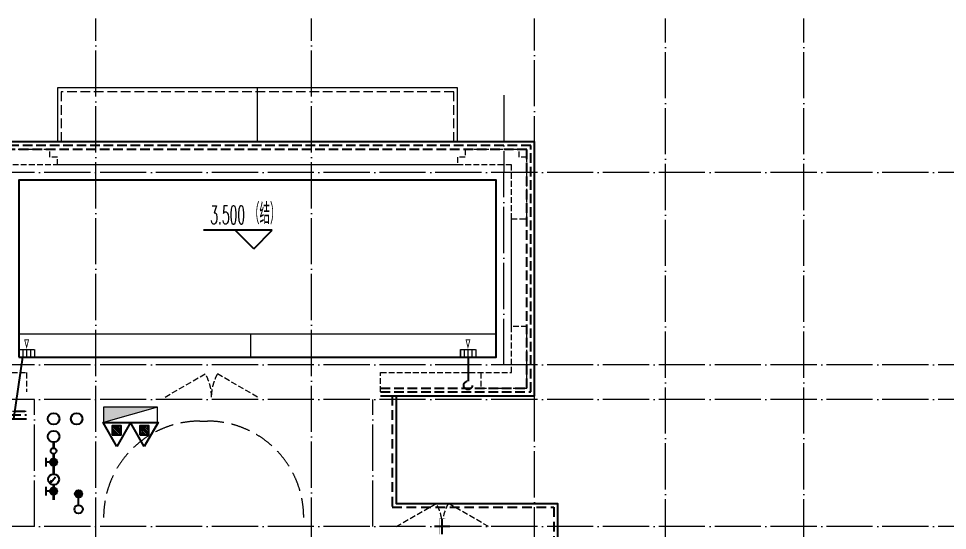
# Model space of a CAD drawing. Extents: x -518115 to 389031, y -231062 to 1628073.
# Drawn here: x 48412 to 60481, y 606299 to 612949 of the extents above; entities that cross this region are included whole.
import ezdxf

# ---------------------------------------------------------------- set-up
doc = ezdxf.new("R2010")
doc.units = 0
doc.header["$LTSCALE"] = 1000
doc.header["$MEASUREMENT"] = 0
for name, pattern in [('#P_--_20B1_001_t3$0$DASH', [0.35, 0.25, -0.1]), ('__DASH', [0.35, 0.25, -0.1]), ('DASH', [0.35, 0.25, -0.1]), ('DOTE', [2.42, 2, -0.2, 0.02, -0.2]), ('HIDDEN', [0.375, 0.25, -0.125])]:
    doc.linetypes.add(name, pattern=pattern)
for name, color, linetype in [('DIM_ELEV', 3, 'Continuous'), ('EQUIP_地漏', 7, 'Continuous'), ('EQUIP_消防', 7, 'Continuous'), ('ROOF', 183, 'Continuous'), ('VPIPE-凝结', 150, 'Continuous'), ('VPIPE-废水', 31, 'Continuous'), ('VPIPE-消防', 1, 'TG_X'), ('VPIPE-给水', 3, 'TG_J'), ('VPIPE-雨水', 4, 'DASH'), ('机电标识类', 1, 'Continuous'), ('污水', 3, 'Continuous'), ('看线', 251, 'Continuous'), ('给水', 4, 'Continuous')]:
    doc.layers.add(name, color=color, linetype=linetype)
for name, color, linetype, lineweight in [('DOTE', 19, 'DOTE', 9), ('EQUIP_消火栓', 242, 'Continuous', 18), ('STAIR', 2, 'Continuous', 18), ('WINDOW', 144, 'Continuous', 15), ('平面-分水线', 214, 'Continuous', 15), ('平面-排水沟', 86, 'Continuous', 15), ('平面-看线', 45, 'Continuous', 15), ('平面-空调室内机', 176, 'Continuous', 9), ('空调', 76, 'Continuous', 13)]:
    doc.layers.add(name, color=color, linetype=linetype, lineweight=lineweight)
doc.styles.add('_TCH_DIM', font='SIMPLEX.shx', dxfattribs={"width": 0.7, "bigfont": 'GBCBIG.shx'})
doc.styles.add('TG_LINETYPE', font='SIMPLEX', dxfattribs={"width": 0.8, "height": 3, "bigfont": 'HZTXT'})
doc.linetypes.add('TG_J', pattern='A,2,-0.22,["J",TG_LINETYPE,S=0.1,R=0,X=-0.18,Y=-0.15],0', length=2.22)
doc.linetypes.add('TG_X', pattern='A,4,-0.3,["X",TG_LINETYPE,S=0.1,R=0,X=-0.23,Y=-0.15],0', length=4.3)

# ---------------------------------------------------------------- blocks, each defined once
blk = doc.blocks.new('A$C2705576B')
at = {"layer": '给水'}
h = blk.add_hatch(color=256, dxfattribs=at)
edge = h.paths.add_edge_path()
edge.add_arc((417, -1741), 47.2, 0, 360)
h = blk.add_hatch(color=256, dxfattribs=at)
edge = h.paths.add_edge_path()
edge.add_arc((795, -1741), 47.2, 0, 360)
for p, q in [((363, -1645), (472, -1645)), ((417, -1741), (417, -1645)), ((740, -1645), (849, -1645)), ((795, -1741), (795, -1645)), ((601, -1768), (525, -1704)), ((525, -1704), (564, -1715))]:
    blk.add_line(p, q, dxfattribs=at)
at = {"layer": '给水', "const_width": 35.4}
for points in [[(499, -1741), (302, -1741)], [(903, -1741), (641, -1741)], [(1053, -1741), (978, -1741)]]:
    blk.add_lwpolyline(points, dxfattribs=at)
at = {"layer": '给水'}
for centre, radius in [((570, -1741), 70.8), ((417, -1741), 47.2), ((795, -1741), 47.2), ((941, -1741), 37.5)]:
    blk.add_circle(centre, radius, dxfattribs=at)
blk = doc.blocks.new('$TwtSys$00000141')
at = {"color": 1}
for p, q in [((-47, 4), (-5, 46)), ((-47, 4), (-5, 46)), ((-44, -18), (18, 44)), ((-44, -18), (18, 44)), ((-33, -33), (33, 33)), ((-33, -33), (33, 33)), ((-16, -44), (44, 16)), ((-16, -44), (44, 16)), ((6, -46), (46, -6)), ((6, -46), (46, -6))]:
    blk.add_line(p, q, dxfattribs=at)
blk.add_circle((0, 0), 47, dxfattribs=at)
blk.add_circle((0, 0), 47, dxfattribs=at)
blk = doc.blocks.new('dongkong')
blk.add_wipeout([(-603756, 210771), (-603756, 210571), (-603836, 210571), (-603836, 210771)])
at = {"layer": '机电标识类', "color": 250, "linetype": 'DASH', "ltscale": 400}
for p, q in [((-603796, 210771), (-603796, 210571)), ((-603896, 210671), (-603696, 210671))]:
    blk.add_line(p, q, dxfattribs=at)
at = {"layer": '空调', "color": 6, "linetype": 'DASH', "const_width": 2}
blk.add_lwpolyline([(-603756, 210771), (-603756, 210571), (-603836, 210571), (-603836, 210771)], close=True, dxfattribs=at)
blk = doc.blocks.new('$TwtSys$00000434')
for p, q in [((-0.5, 0.5), (-0.5, -0.5)), ((-0.5, -0.5), (0.5, 0.5)), ((0.5, 0.5), (-0.5, 0.5)), ((0.5, -0.5), (0.5, 0.5)), ((-0.5, -0.5), (0.5, -0.5))]:
    blk.add_line(p, q)
blk.add_solid([(0.5, -0.5), (0.5, 0.5), (-0.5, -0.5)])
blk = doc.blocks.new('$TwtSys$00000546')
h = blk.add_hatch()
h.set_pattern_fill('ANSI31', color=1, scale=200, style=0)
h.set_pattern_definition([(45, (-38543.802, -6670.83), (-17.67767, 17.67767), [])])
h.paths.add_polyline_path([(-65, 174), (65, 174), (65, 44), (-65, 44)])
at = {"color": 1}
for points in [[(0, 344), (-198, 0), (198, 0)], [(-65, 174), (65, 174), (65, 44), (-65, 44)]]:
    blk.add_lwpolyline(points, close=True, dxfattribs=at)
blk = doc.blocks.new('HFHFTHFD')
at = {"layer": 'DOTE', "linetype": 'DOTE', "ltscale": 0.3}
for p, q in [((456717, 603949), (456717, 612949)), ((459517, 603949), (459517, 612949)), ((462417, 604549), (462417, 612949)), ((464117, 601749), (464117, 612949)), ((465917, 601749), (465917, 612949)), ((472617, 610949), (418617, 610949)), ((462017, 608449), (462017, 610949)), ((472617, 608449), (418617, 608449)), ((472617, 607999), (418617, 607999)), ((455917, 606349), (455917, 607999)), ((460317, 606349), (460317, 607999)), ((472617, 606349), (418617, 606349))]:
    blk.add_line(p, q, dxfattribs=at)
blk = doc.blocks.new('DFSFSF')
at = {"layer": '平面-分水线'}
for p, q in [((697142, 775568), (697142, 775668)), ((697342, 775668), (697143, 775668)), ((697193, 775568), (697193, 775668)), ((697243, 775568), (697243, 775668)), ((697292, 775568), (697292, 775668)), ((697342, 775668), (697342, 775568)), ((697342, 775568), (697342, 775668)), ((697342, 775568), (697143, 775568))]:
    blk.add_line(p, q, dxfattribs=at)
blk = doc.blocks.new('DFGDGDGD')
at = {"layer": '平面-分水线', "const_width": 10}
blk.add_lwpolyline([(697268, 775441), (697243, 775541), (697218, 775441)], close=True, dxfattribs=at)
blk.add_blockref('DFSFSF', (0, 0))

msp = doc.modelspace()

# ---------------------------------------------------------------- linework, layer by layer
at = {"layer": 'DIM_ELEV'}
for p, q in [((51706.6, 610198.4), (50814.3, 610198.4)), ((51466.6, 609958.4), (51226.6, 610198.4)), ((51466.6, 609958.4), (51706.6, 610198.4))]:
    msp.add_line(p, q, dxfattribs=at)
at = {"layer": 'DOTE', "linetype": 'DOTE', "ltscale": 0.3}
msp.add_line((54716.6, 611954.2), (54716.6, 610948.8), dxfattribs=at)
at = {"layer": 'ROOF', "ltscale": 0.8}
msp.add_lwpolyline([(53116.6, 608048.8), (55116.6, 608048.8), (55116.6, 611348.8), (47916.6, 611348.8), (47916.6, 607748.8), (48516.6, 607748.8)], dxfattribs=at)
at = {"layer": 'ROOF', "linetype": '__DASH', "ltscale": 0.5}
for points in [[(53116.6, 608098.8), (55066.6, 608098.8), (55066.6, 611298.8), (47966.6, 611298.8), (47966.6, 607798.8), (48516.6, 607798.8)], [(53116.6, 608148.8), (55016.6, 608148.8), (55016.6, 611248.8), (48016.6, 611248.8), (48016.6, 607848.8), (48516.6, 607848.8)]]:
    msp.add_lwpolyline(points, dxfattribs=at)
at = {"layer": 'ROOF', "ltscale": 0.8}
msp.add_lwpolyline([(48416.6, 608548.8), (52916.6, 608548.8), (54616.6, 608548.8), (54616.6, 610848.8), (48416.6, 610848.8)], close=True, dxfattribs=at)
at = {"layer": 'STAIR', "color": 130}
msp.add_lwpolyline([(54116.3, 611348.8), (54116.6, 612048.8), (48916.5, 612048.8), (48916.3, 611348.8)], dxfattribs=at)
at = {"layer": 'STAIR', "color": 130, "linetype": '#P_--_20B1_001_t3$0$DASH', "ltscale": 0.5}
msp.add_lwpolyline([(54066.3, 611348.8), (54066.6, 611998.8), (48966.5, 611998.8), (48966.3, 611348.8)], dxfattribs=at)
at = {"layer": 'STAIR', "color": 251, "linetype": 'DASH'}
msp.add_lwpolyline([(49516.6, 606468.8, -0.4142136), (50766.6, 607718.8), (50866.6, 607718.8, -0.4142136), (52116.6, 606468.8)], format="xyb", dxfattribs=at)
at = {"layer": 'VPIPE-凝结'}
for p, q in [((48351.6, 607748.8), (48467, 608548.8)), ((54251.6, 608548.8), (54251.6, 608238.8)), ((49191.6, 606628.8), (49191.6, 606726.8))]:
    msp.add_line(p, q, dxfattribs=at)
at = {"layer": 'VPIPE-废水'}
msp.add_circle((49191.6, 606573.8), 55, dxfattribs=at)
at = {"layer": 'VPIPE-消防', "linetype": 'Continuous'}
msp.add_circle((49166.6, 607748.8), 75, dxfattribs=at)
at = {"layer": 'VPIPE-给水', "linetype": 'Continuous'}
for centre in [(48866.6, 607748.8), (48866.6, 607518.8)]:
    msp.add_circle(centre, 75, dxfattribs=at)
at = {"layer": 'VPIPE-雨水'}
msp.add_circle((54251.6, 608183.8), 55, dxfattribs=at)
at = {"layer": 'WINDOW', "color": 250, "linetype": 'DASH', "ltscale": 0.3}
for points in [[(50318.4, 608032.1), (50838, 608332.1, -0.1316523), (50918.4, 608032.1)], [(51516.6, 608032.1), (50997, 608332.1, 0.1316523), (50916.6, 608032.1)], [(53318.4, 606348.8), (53838, 606648.8, -0.1316523), (53918.4, 606348.8)], [(54516.6, 606348.8), (53997, 606648.8, 0.1316523), (53916.6, 606348.8)]]:
    msp.add_lwpolyline(points, format="xyb", dxfattribs=at)
at = {"layer": '平面-排水沟'}
for p, q in [((51516.3, 611348.8), (51516.3, 612048.8)), ((54616.6, 608848.8), (48416.6, 608848.8)), ((51426.1, 608848.8), (51426.1, 608548.8))]:
    msp.add_line(p, q, dxfattribs=at)
at = {"layer": '平面-看线', "linetype": 'DASH', "ltscale": 0.3}
for points in [[(53116.6, 608098.8), (53116.6, 608348.8), (54416.6, 608348.8), (54416.6, 608148.8), (55016.6, 608148.8), (55016.6, 608948.8), (54816.6, 608948.8), (54816.6, 610348.8), (55016.3, 610348.8), (55016.3, 611148.8), (54916.3, 611148.8), (54916.3, 611248.8), (54626.3, 611248.8), (54626.3, 611248.8), (54506.3, 611248.8), (54506.3, 611248.8), (54216.3, 611248.8), (54216.3, 611148.8), (54116.3, 611148.8), (54116.3, 611048.8), (48916.8, 611048.8), (48916.8, 611148.8), (48816.8, 611148.8), (48816.8, 611248.8), (48526.8, 611248.8), (48526.8, 611248.8), (48406.8, 611248.8)], [(53116.6, 608098.8), (53116.6, 608348.8), (54816.6, 608348.8), (54816.6, 611048.8), (48216.6, 611048.8), (48216.6, 608348.8), (48516.6, 608348.8), (48516.6, 608098.8)], [(48016.6, 607848.8), (48516.6, 607848.8)]]:
    msp.add_lwpolyline(points, dxfattribs=at)

# ---------------------------------------------------------------- block references
for p, rotation in [((745758.6, 1384216.6), 180.0000213279477), ((751494.1, 1384216.4), 180)]:
    msp.add_blockref('DFGDGDGD', p, dxfattribs=dict(rotation=rotation))
at = {"layer": 'EQUIP_地漏'}
msp.add_blockref('$TwtSys$00000141', (49191.6, 606773.8), dxfattribs=at)
at = {"layer": 'EQUIP_消火栓', "xscale": 700, "yscale": 200, "zscale": 700, "rotation": 180}
msp.add_blockref('$TwtSys$00000434', (49866.6, 607798.8), dxfattribs=at)
at = {"layer": 'EQUIP_消防', "xscale": -0.9, "yscale": 0.9, "zscale": 0.9, "rotation": 180}
for p in [(49688, 607698.8), (50045.1, 607698.8)]:
    msp.add_blockref('$TwtSys$00000546', p, dxfattribs=at)
at = {"layer": '污水', "rotation": 90.00000000010901}
msp.add_blockref('A$C2705576B', (47125.4, 606391), dxfattribs=at)

# ---------------------------------------------------------------- texts
at = {"layer": 'DIM_ELEV', "color": 7, "style": '_TCH_DIM'}
for s, height, width, p in [('3.500', 238, 0.494118, (50901.7, 610278.5)), ('（结）', 270.07, 0.7, (51405.7, 610278.5))]:
    msp.add_text(s, height=height, dxfattribs=dict(at, width=width)).set_placement(p)

# ---------------------------------------------------------------- next in the draw order: block references
at = {"layer": '平面-空调室内机', "ltscale": 0.3, "rotation": 180}
msp.add_blockref('dongkong', (-549879.5, 817019.6), dxfattribs=at)

# ---------------------------------------------------------------- next in the draw order: linework, layer by layer
at = {"layer": '看线', "color": 201, "linetype": 'HIDDEN', "ltscale": 0.5}
msp.add_lwpolyline([(53266.6, 608048.8), (53266.6, 606598.8), (55366.6, 606598.8), (55366.6, 605798.8), (61766.6, 605798.8), (61766.6, 604798.8), (63566.6, 604798.8), (63566.6, 596398.8), (60616.6, 596398.8)], dxfattribs=at)
at = {"layer": '看线', "color": 201}
msp.add_lwpolyline([(53316.6, 608048.8), (53316.6, 606648.8), (55416.6, 606648.8), (55416.6, 605848.8), (61816.6, 605848.8), (61816.6, 604848.8), (63616.6, 604848.8), (63616.6, 596348.8), (60766.6, 596348.8)], dxfattribs=at)

# ---------------------------------------------------------------- next in the draw order: block references
msp.add_blockref('HFHFTHFD', (-407300, 0))

doc.saveas('drawing.dxf')
